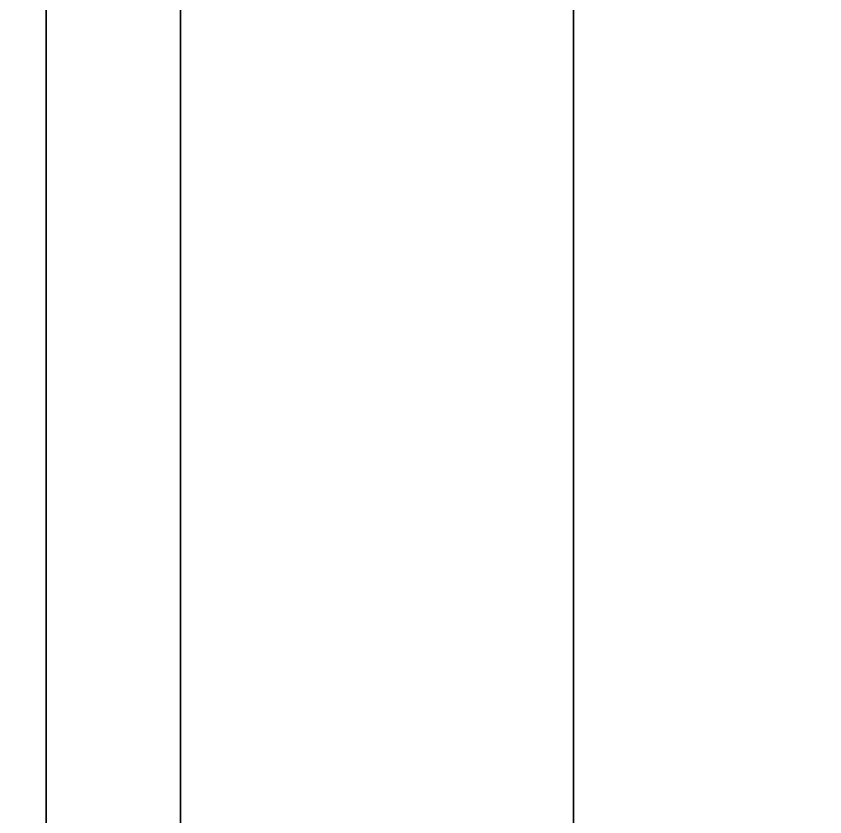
# Model space of a CAD drawing. Extents: x -1 to 2181, y -367 to 1.
# Drawn here: x 155.077 to 155.719, y -349.364 to -348.728 of the extents above; entities that cross this region are included whole.
import ezdxf

# ---------------------------------------------------------------- set-up
doc = ezdxf.new("R2010")
doc.units = 0
doc.layers.add('IQ_200_3D', color=1, linetype='Continuous')

msp = doc.modelspace()

# ---------------------------------------------------------------- meshes
at = {"layer": 'IQ_200_3D'}
mesh = msp.add_polyface(dxfattribs=at)
corners = [(2180.00007, -350, 1218.00001), (2180.00007, 0, 1255), (0, 0, 1255), (0, -350, 1218.00001), (2149.00008, -296.85195, 1223.61849), (381.00004, -296.85195, 1223.61849), (381.00004, -54.76068, 1249.21097), (2149.00008, -54.76068, 1249.21097)]
mesh.append_faces([[corners[k] for k in face] for face in [(1, 7, 0), (4, 0, 7)]], dxfattribs={"vtx0": -1, "vtx1": -1})
mesh.append_faces([[corners[k] for k in face] for face in [(0, 4, 5, 3), (6, 2, 3), (3, 5, 6)]], dxfattribs={"vtx0": -1, "vtx2": -1})
mesh.append_faces([[corners[k] for k in face] for face in [(6, 7, 1, 2)]], dxfattribs={"vtx1": -1, "vtx3": -1})
mesh = msp.add_polyface(dxfattribs=at)
corners = [(2180.00007, -350, 1064.58771), (0, -350, 1064.58771), (0, -300, 1005), (2180.00007, -300, 1005)]
mesh.append_faces([[corners[k] for k in face] for face in [(0, 1, 2, 3)]])
mesh = msp.add_polyface(dxfattribs=at)
corners = [(155.10107, -345, 1201.86887), (155.10107, -350, 1201.86887), (155.10107, -350, 1171.86881), (155.10107, -345, 1171.86881)]
mesh.append_faces([[corners[k] for k in face] for face in [(0, 1, 2, 3)]])
mesh = msp.add_polyface(dxfattribs=at)
corners = [(155.10107, -345, 1201.86887), (155.2076, -345, 1202.67769), (155.5198, -345, 1203.43135), (156.01642, -345, 1204.07855), (156.66362, -345, 1204.57517), (157.41728, -345, 1204.88736), (158.2261, -345, 1204.99382), (159.03491, -345, 1204.88736), (159.78858, -345, 1204.57517), (160.43577, -345, 1204.07855), (160.9324, -345, 1203.43135), (161.24459, -345, 1202.67769), (161.35113, -345, 1201.86887), (161.35113, -350, 1201.86887), (161.24459, -350, 1202.67769), (160.9324, -350, 1203.43135), (160.43577, -350, 1204.07855), (159.78858, -350, 1204.57517), (159.03491, -350, 1204.88736), (158.2261, -350, 1204.99382), (157.41728, -350, 1204.88736), (156.66362, -350, 1204.57517), (156.01642, -350, 1204.07855), (155.5198, -350, 1203.43135), (155.2076, -350, 1202.67769), (155.10107, -350, 1201.86887)]
mesh.append_faces([[corners[k] for k in face] for face in [(1, 24, 25, 0), (14, 11, 12, 13)]], dxfattribs={"vtx0": -1})
mesh.append_faces([[corners[k] for k in face] for face in [(2, 23, 24, 1), (4, 21, 22, 3), (3, 22, 23, 2), (5, 20, 21, 4), (20, 5, 6, 19), (7, 18, 19, 6), (8, 17, 18, 7), (10, 15, 16, 9), (9, 16, 17, 8), (11, 14, 15, 10)]], dxfattribs={"vtx0": -1, "vtx2": -1})
mesh = msp.add_polyface(dxfattribs=at)
corners = [(161.35113, -345, 1171.86881), (161.24459, -345, 1171.06007), (160.9324, -345, 1170.30633), (160.43577, -345, 1169.65914), (159.78858, -345, 1169.16251), (159.03491, -345, 1168.85032), (158.2261, -345, 1168.74386), (157.41728, -345, 1168.85032), (156.66362, -345, 1169.16251), (156.01642, -345, 1169.65914), (155.5198, -345, 1170.30633), (155.2076, -345, 1171.06007), (155.10107, -345, 1171.86881), (155.10107, -350, 1171.86881), (155.2076, -350, 1171.06007), (155.5198, -350, 1170.30633), (156.01642, -350, 1169.65914), (156.66362, -350, 1169.16251), (157.41728, -350, 1168.85032), (158.2261, -350, 1168.74386), (159.03491, -350, 1168.85032), (159.78858, -350, 1169.16251), (160.43577, -350, 1169.65914), (160.9324, -350, 1170.30633), (161.24459, -350, 1171.06007), (161.35113, -350, 1171.86881)]
mesh.append_faces([[corners[k] for k in face] for face in [(1, 24, 25, 0), (14, 11, 12, 13)]], dxfattribs={"vtx0": -1})
mesh.append_faces([[corners[k] for k in face] for face in [(2, 23, 24, 1), (4, 21, 22, 3), (3, 22, 23, 2), (5, 20, 21, 4), (20, 5, 6, 19), (7, 18, 19, 6), (8, 17, 18, 7), (10, 15, 16, 9), (9, 16, 17, 8), (11, 14, 15, 10)]], dxfattribs={"vtx0": -1, "vtx2": -1})
mesh = msp.add_polyface(dxfattribs=at)
corners = [(155.10107, -345, 1156.86886), (155.10107, -350, 1156.86886), (155.10107, -350, 1126.86887), (155.10107, -345, 1126.86887)]
mesh.append_faces([[corners[k] for k in face] for face in [(0, 1, 2, 3)]])
mesh = msp.add_polyface(dxfattribs=at)
corners = [(155.10107, -345, 1156.86886), (155.2076, -345, 1157.67767), (155.5198, -345, 1158.43133), (156.01642, -345, 1159.07853), (156.66362, -345, 1159.57516), (157.41728, -345, 1159.88735), (158.2261, -345, 1159.99381), (159.03491, -345, 1159.88735), (159.78858, -345, 1159.57516), (160.43577, -345, 1159.07853), (160.9324, -345, 1158.43133), (161.24459, -345, 1157.67767), (161.35113, -345, 1156.86886), (161.35113, -350, 1156.86886), (161.24459, -350, 1157.67767), (160.9324, -350, 1158.43133), (160.43577, -350, 1159.07853), (159.78858, -350, 1159.57516), (159.03491, -350, 1159.88735), (158.2261, -350, 1159.99381), (157.41728, -350, 1159.88735), (156.66362, -350, 1159.57516), (156.01642, -350, 1159.07853), (155.5198, -350, 1158.43133), (155.2076, -350, 1157.67767), (155.10107, -350, 1156.86886)]
mesh.append_faces([[corners[k] for k in face] for face in [(1, 24, 25, 0), (14, 11, 12, 13)]], dxfattribs={"vtx0": -1})
mesh.append_faces([[corners[k] for k in face] for face in [(2, 23, 24, 1), (4, 21, 22, 3), (3, 22, 23, 2), (5, 20, 21, 4), (20, 5, 6, 19), (7, 18, 19, 6), (8, 17, 18, 7), (10, 15, 16, 9), (9, 16, 17, 8), (11, 14, 15, 10)]], dxfattribs={"vtx0": -1, "vtx2": -1})
mesh = msp.add_polyface(dxfattribs=at)
corners = [(161.35113, -345, 1126.86887), (161.24459, -345, 1126.06005), (160.9324, -345, 1125.30632), (160.43577, -345, 1124.65912), (159.78858, -345, 1124.16249), (159.03491, -345, 1123.8503), (158.2261, -345, 1123.74384), (157.41728, -345, 1123.8503), (156.66362, -345, 1124.16249), (156.01642, -345, 1124.65912), (155.5198, -345, 1125.30632), (155.2076, -345, 1126.06005), (155.10107, -345, 1126.86887), (155.10107, -350, 1126.86887), (155.2076, -350, 1126.06005), (155.5198, -350, 1125.30632), (156.01642, -350, 1124.65912), (156.66362, -350, 1124.16249), (157.41728, -350, 1123.8503), (158.2261, -350, 1123.74384), (159.03491, -350, 1123.8503), (159.78858, -350, 1124.16249), (160.43577, -350, 1124.65912), (160.9324, -350, 1125.30632), (161.24459, -350, 1126.06005), (161.35113, -350, 1126.86887)]
mesh.append_faces([[corners[k] for k in face] for face in [(1, 24, 25, 0), (14, 11, 12, 13)]], dxfattribs={"vtx0": -1})
mesh.append_faces([[corners[k] for k in face] for face in [(2, 23, 24, 1), (4, 21, 22, 3), (3, 22, 23, 2), (5, 20, 21, 4), (20, 5, 6, 19), (7, 18, 19, 6), (8, 17, 18, 7), (10, 15, 16, 9), (9, 16, 17, 8), (11, 14, 15, 10)]], dxfattribs={"vtx0": -1, "vtx2": -1})
mesh = msp.add_polyface(dxfattribs=at)
corners = [(155.10107, -345, 1111.86884), (155.10107, -350, 1111.86884), (155.10107, -350, 1081.86885), (155.10107, -345, 1081.86885)]
mesh.append_faces([[corners[k] for k in face] for face in [(0, 1, 2, 3)]])
mesh = msp.add_polyface(dxfattribs=at)
corners = [(155.10107, -345, 1111.86884), (155.2076, -345, 1112.67766), (155.5198, -345, 1113.43132), (156.01642, -345, 1114.07859), (156.66362, -345, 1114.57514), (157.41728, -345, 1114.88733), (158.2261, -345, 1114.99387), (159.03491, -345, 1114.88733), (159.78858, -345, 1114.57514), (160.43577, -345, 1114.07859), (160.9324, -345, 1113.43132), (161.24459, -345, 1112.67766), (161.35113, -345, 1111.86884), (161.35113, -350, 1111.86884), (161.24459, -350, 1112.67766), (160.9324, -350, 1113.43132), (160.43577, -350, 1114.07859), (159.78858, -350, 1114.57514), (159.03491, -350, 1114.88733), (158.2261, -350, 1114.99387), (157.41728, -350, 1114.88733), (156.66362, -350, 1114.57514), (156.01642, -350, 1114.07859), (155.5198, -350, 1113.43132), (155.2076, -350, 1112.67766), (155.10107, -350, 1111.86884)]
mesh.append_faces([[corners[k] for k in face] for face in [(1, 24, 25, 0), (14, 11, 12, 13)]], dxfattribs={"vtx0": -1})
mesh.append_faces([[corners[k] for k in face] for face in [(2, 23, 24, 1), (4, 21, 22, 3), (3, 22, 23, 2), (5, 20, 21, 4), (20, 5, 6, 19), (7, 18, 19, 6), (8, 17, 18, 7), (10, 15, 16, 9), (9, 16, 17, 8), (11, 14, 15, 10)]], dxfattribs={"vtx0": -1, "vtx2": -1})
mesh = msp.add_polyface(dxfattribs=at)
corners = [(161.35113, -345, 1081.86885), (161.24459, -345, 1081.06004), (160.9324, -345, 1080.30638), (160.43577, -345, 1079.65911), (159.78858, -345, 1079.16255), (159.03491, -345, 1078.85036), (158.2261, -345, 1078.74383), (157.41728, -345, 1078.85036), (156.66362, -345, 1079.16255), (156.01642, -345, 1079.65911), (155.5198, -345, 1080.30638), (155.2076, -345, 1081.06004), (155.10107, -345, 1081.86885), (155.10107, -350, 1081.86885), (155.2076, -350, 1081.06004), (155.5198, -350, 1080.30638), (156.01642, -350, 1079.65911), (156.66362, -350, 1079.16255), (157.41728, -350, 1078.85036), (158.2261, -350, 1078.74383), (159.03491, -350, 1078.85036), (159.78858, -350, 1079.16255), (160.43577, -350, 1079.65911), (160.9324, -350, 1080.30638), (161.24459, -350, 1081.06004), (161.35113, -350, 1081.86885)]
mesh.append_faces([[corners[k] for k in face] for face in [(1, 24, 25, 0), (14, 11, 12, 13)]], dxfattribs={"vtx0": -1})
mesh.append_faces([[corners[k] for k in face] for face in [(2, 23, 24, 1), (4, 21, 22, 3), (3, 22, 23, 2), (5, 20, 21, 4), (20, 5, 6, 19), (7, 18, 19, 6), (8, 17, 18, 7), (10, 15, 16, 9), (9, 16, 17, 8), (11, 14, 15, 10)]], dxfattribs={"vtx0": -1, "vtx2": -1})

doc.saveas('drawing.dxf')
